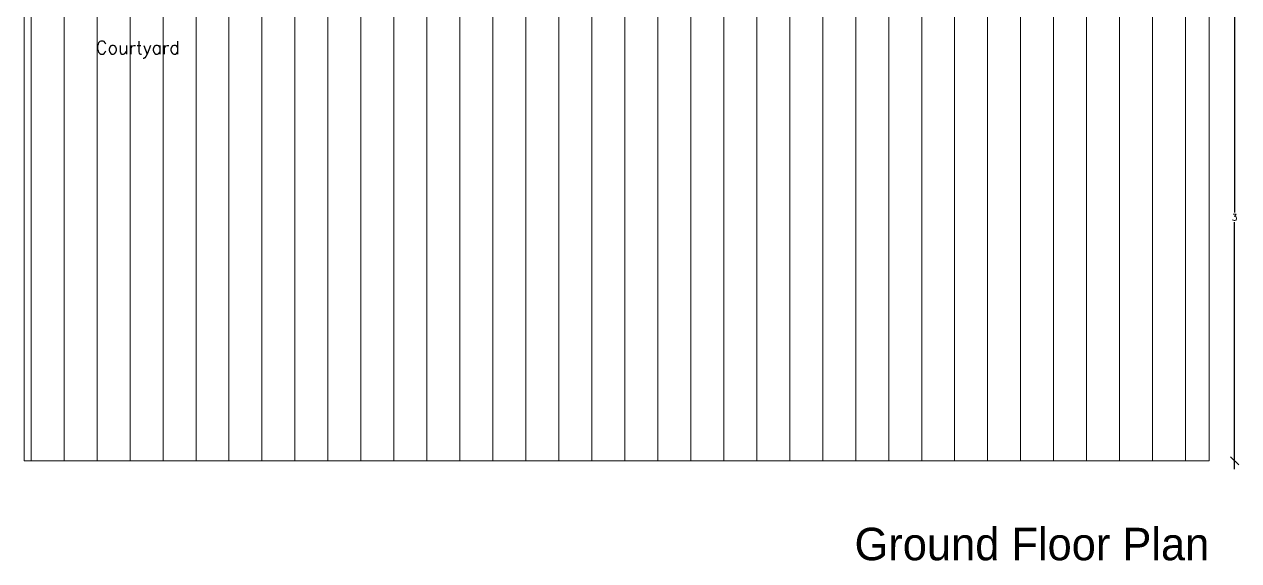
# Model space of a CAD drawing. Header units: inches. Extents: x 23 to 96, y 10 to 141.
# Drawn here: x 63.22 to 70.71, y 38.1 to 41.4 of the extents above; entities that cross this region are included whole.
import ezdxf

# ---------------------------------------------------------------- set-up
doc = ezdxf.new("R2010")
doc.units = ezdxf.units.IN
doc.header["$MEASUREMENT"] = 0
for name, color, linetype, lineweight in [('Dimensions', 4, 'Continuous', 0), ('Hatch Wood pavement', 254, 'Continuous', 0), ('Legends', 7, 'Continuous', 0), ('View in second plane', 253, 'Continuous', 0)]:
    doc.layers.add(name, color=color, linetype=linetype, lineweight=lineweight)
doc.styles.add('texto', font='txt.shx')
doc.dimstyles.new('André 1 50', dxfattribs={"dimtxt": 0.04, "dimasz": 0.05, "dimexe": 0.05, "dimexo": 0.05, "dimgap": 0.01, "dimtad": 0, "dimtih": 1, "dimtoh": 1, "dimlfac": -1, "dimzin": 9, "dimtxsty": 'texto', "dimblk": 'OBLIQUE', "dimcen": 0.08, "dimdle": 0.05, "dimse1": 1, "dimse2": 1, "dimazin": 0, "dimtfac": 1, "dimtmove": 0, "dimatfit": 3, "dimldrblk": 'NONE', "dimfxl": 1, "dimarcsym": 0})

# ---------------------------------------------------------------- blocks, each defined once
blk = doc.blocks.new('_Oblique')
at = {"color": 0, "linetype": 'ByBlock', "lineweight": -2}
blk.add_line((-0.5, -0.5), (0.5, 0.5), dxfattribs=at)
blk = doc.blocks.new('*D14')
at = {"layer": 'DEFPOINTS', "color": 0, "transparency": 16777216}
for p in [(70.5248, 41.7116), (70.5248, 38.7116), (70.681, 38.7116)]:
    blk.add_point(p, dxfattribs=at)
at = {"layer": 'Dimensions', "color": 0, "lineweight": -2, "transparency": 16777216}
for p, q in [((70.681, 41.7616), (70.681, 40.2416)), ((70.681, 38.6616), (70.681, 40.1816))]:
    blk.add_line(p, q, dxfattribs=at)
at = {"layer": 'Dimensions', "color": 0, "lineweight": -2, "transparency": 16777216, "xscale": 0.05, "yscale": 0.05, "zscale": 0.05}
for p, rotation in [((70.681, 41.7116), 90), ((70.681, 38.7116), 270)]:
    blk.add_blockref('_Oblique', p, dxfattribs=dict(at, rotation=rotation))
at = {"layer": 'Dimensions', "color": 0, "transparency": 16777216, "insert": (70.681, 40.2116), "char_height": 0.04, "attachment_point": 5, "style": 'texto'}
blk.add_mtext('3', dxfattribs=at)
blk = doc.blocks.new('_None')
blk = doc.blocks.new('*D15')
at = {"layer": 'DEFPOINTS', "color": 0, "transparency": 16777216}
for p in [(70.5248, 41.7116), (70.681, 41.7116), (70.5248, 38.7116)]:
    blk.add_point(p, dxfattribs=at)
at = {"layer": 'Dimensions', "color": 0, "lineweight": -2, "transparency": 16777216}
for p, q in [((70.681, 41.7616), (70.681, 40.2416)), ((70.681, 38.6616), (70.681, 40.1816))]:
    blk.add_line(p, q, dxfattribs=at)
at = {"layer": 'Dimensions', "color": 0, "lineweight": -2, "transparency": 16777216, "xscale": 0.05, "yscale": 0.05, "zscale": 0.05}
for p, rotation in [((70.681, 41.7116), 90), ((70.681, 38.7116), 270)]:
    blk.add_blockref('_Oblique', p, dxfattribs=dict(at, rotation=rotation))
at = {"layer": 'Dimensions', "color": 0, "transparency": 16777216, "insert": (70.681, 40.2116), "char_height": 0.04, "attachment_point": 5, "style": 'texto'}
blk.add_mtext('3', dxfattribs=at)

msp = doc.modelspace()

# ---------------------------------------------------------------- hatches: boundary and pattern name
at = {"layer": 'Hatch Wood pavement', "ltscale": 0.02}
h = msp.add_hatch(dxfattribs=at)
h.set_pattern_fill('ANSI31', color=256, scale=0.064, angle=45, style=0)
h.set_pattern_definition([(90, (2001.59127, 508.12779), (-0.2032, 0), [])])
h.paths.add_polyline_path([(70.5248, 41.7116), (65.2998, 41.7116), (63.5248, 41.7116), (63.2248, 41.7116), (63.2248, 38.7116), (70.5248, 38.7116)])

# ---------------------------------------------------------------- linework, layer by layer
at = {"layer": 'View in second plane'}
for p, q in [((63.2248, 41.7116), (63.2248, 38.7116)), ((70.5248, 41.7116), (70.5248, 38.7116)), ((70.5248, 38.7116), (63.2248, 38.7116))]:
    msp.add_line(p, q, dxfattribs=at)

# ---------------------------------------------------------------- texts
at = {"layer": 'Legends', "style": 'texto'}
for s, insert, char_height, width, attachment_point in [('Courtyard', (63.9244, 41.2446), 0.08, 8.564103, 5), ('{\\fCentury Gothic|b0|i0|c0|p34;Ground Floor Plan}', (70.5248, 38.2996), 0.2, 17.128205, 3)]:
    msp.add_mtext(s, dxfattribs=dict(at, insert=insert, char_height=char_height, width=width, attachment_point=attachment_point))

# ---------------------------------------------------------------- dimensions: what is measured, and where the dimension line sits
at = {"layer": 'Dimensions'}
dim = msp.add_linear_dim(base=(70.681, 38.7116), p1=(70.5248, 41.7116), p2=(70.5248, 38.7116), angle=90, dimstyle='André 1 50', dxfattribs=at)
dim.commit()
dim.dimension.update_dxf_attribs({"geometry": '*D14', "text_midpoint": (70.681, 40.2116)})
dim = msp.add_linear_dim(base=(70.681, 41.7116), p1=(70.5248, 38.7116), p2=(70.5248, 41.7116), angle=90, dimstyle='André 1 50', override={"dimtmove": 1}, dxfattribs=at)
dim.commit()
dim.dimension.update_dxf_attribs({"geometry": '*D15', "text_midpoint": (70.681, 40.2116)})

doc.saveas('drawing.dxf')
